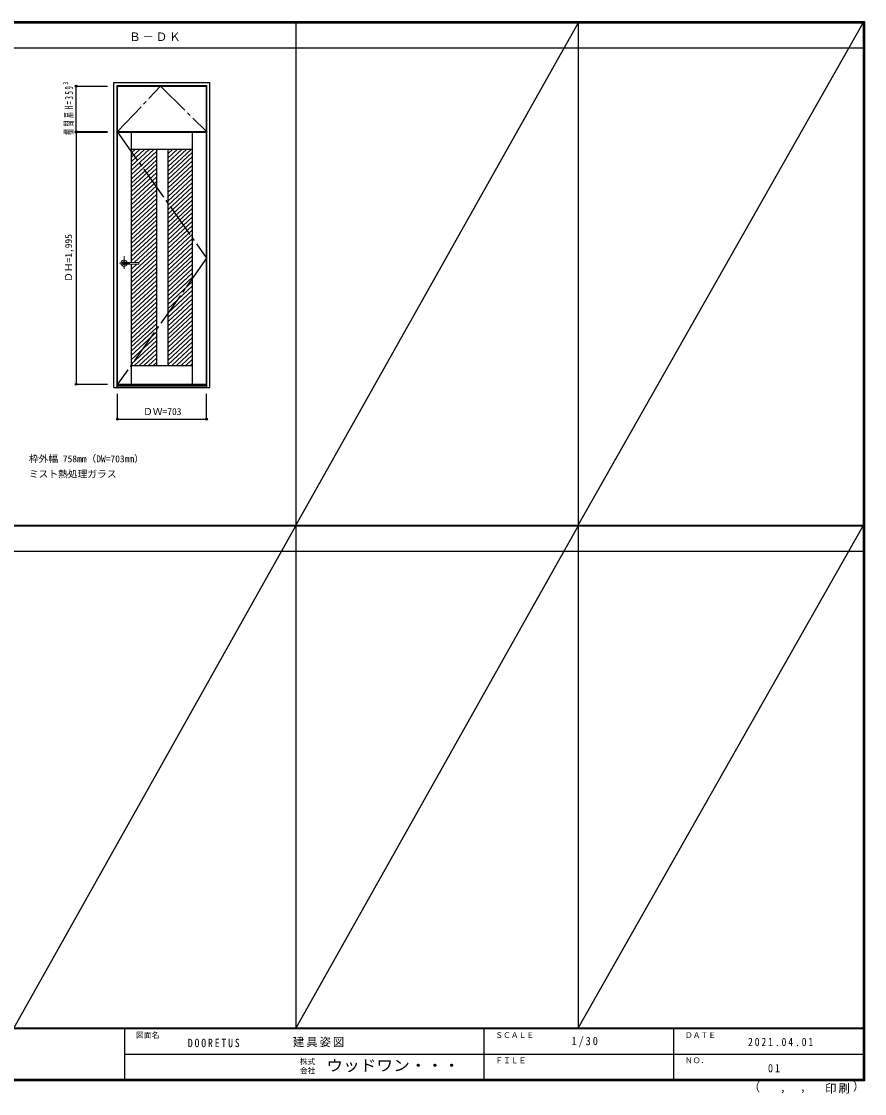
# Model space of a CAD drawing. Units: millimetres, scale not verified. Extents: x -6000 to 5700, y -4307 to 4175.
# Drawn here: x -966 to 5700, y -4307 to 4175 of the extents above; entities that cross this region are included whole.
import ezdxf
from ezdxf.enums import TextEntityAlignment as Align

# ---------------------------------------------------------------- set-up
doc = ezdxf.new("R2010")
doc.units = ezdxf.units.MM
doc.header["$LTSCALE"] = 30
doc.header["$PDMODE"] = 32
doc.header["$PDSIZE"] = 15
doc.linetypes.add('CHAIN1', pattern=[8, 5, -1, 1, -1])
doc.linetypes.add('CHAIN2', pattern=[12, 9, -1, 1, -1])
for name, color, linetype in [('0-2_扉', 7, 'Continuous'), ('0-4_枠', 3, 'Continuous'), ('0-7', 7, 'CHAIN2'), ('0-A_文字', 7, 'Continuous'), ('0-B_寸法', 7, 'Continuous'), ('0-C_ハッチ', 4, 'Continuous'), ('F-1_枠', 6, 'Continuous'), ('F-A_文字', 7, 'Continuous')]:
    doc.layers.add(name, color=color, linetype=linetype)
doc.layers.add('0-5_レバー', color=7, linetype='Continuous', lineweight=18)
doc.styles.add('ＭＳ ゴシック', font='')
doc.styles.get('ＭＳ ゴシック').set_extended_font_data('MS Gothic')

msp = doc.modelspace()

# ---------------------------------------------------------------- linework, layer by layer
at = {"layer": '0-2_扉', "color": 3}
for p, q in [((-206.7, 3662.25), (496.3, 3662.25)), ((-206.7, 3303.25), (-206.7, 3662.25)), ((496.3, 3303.25), (496.3, 3662.25)), ((-206.7, 3303.25), (496.3, 3303.25))]:
    msp.add_line(p, q, dxfattribs=at)
at = {"layer": '0-2_扉'}
for p, q in [((-205.2, 1304.25), (-205.2, 3299.25)), ((-205.2, 3299.25), (497.8, 3299.25)), ((-95.2, 2268.75), (-95.2, 3299.25)), ((387.8, 1304.25), (387.8, 3299.25)), ((-95.2, 3164.25), (387.8, 3164.25)), ((101.3, 3164.25), (101.3, 1454.25)), ((191.3, 3164.25), (191.3, 1454.25)), ((-95.2, 1304.25), (-95.2, 2254.75)), ((-95.2, 1454.25), (387.8, 1454.25))]:
    msp.add_line(p, q, dxfattribs=at)
msp.add_lwpolyline([(-205.2, 1304.25), (497.8, 1304.25), (497.8, 3299.25)], dxfattribs=at)
at = {"layer": '0-4_枠'}
for p, q in [((-234.2, 3691.25), (523.8, 3691.25)), ((-234.2, 1279.25), (-234.2, 3691.25)), ((-210.2, 3667.25), (499.8, 3667.25)), ((-210.2, 1279.25), (-210.2, 3667.25)), ((499.8, 1279.25), (499.8, 3667.25)), ((523.8, 1279.25), (523.8, 3691.25)), ((-234.2, 1279.25), (523.8, 1279.25)), ((-210.2, 1294.25), (499.8, 1294.25)), ((-210.2, 1291.25), (499.8, 1291.25))]:
    msp.add_line(p, q, dxfattribs=at)
at = {"layer": '0-5_レバー', "color": 4, "linetype": 'CHAIN1'}
for p, q in [((-154.7, 2318.21), (-154.7, 2218.36)), ((-107.9, 2261.75), (-190.92, 2261.75))]:
    msp.add_line(p, q, dxfattribs=at)
at = {"layer": '0-5_レバー'}
for q in [(-37.7, 2267.24), (-37.7, 2256.25)]:
    msp.add_line((-37.7, 2261.75), q, dxfattribs=at)
for points in [[(-144.74, 2268.74), (-145.51, 2269.53), (-147.48, 2270.9), (-149.73, 2271.91), (-152.16, 2272.54), (-154.7, 2272.75), (-157.24, 2272.54), (-159.68, 2271.91), (-161.92, 2270.9), (-163.89, 2269.53), (-165.51, 2267.86), (-166.71, 2265.96), (-167.45, 2263.9), (-167.7, 2261.75), (-167.45, 2259.6), (-166.71, 2257.54), (-165.51, 2255.64), (-163.89, 2253.97), (-161.92, 2252.6), (-159.68, 2251.59), (-157.24, 2250.96), (-154.7, 2250.75), (-152.16, 2250.96), (-149.73, 2251.59), (-147.48, 2252.6), (-145.51, 2253.97), (-144.74, 2254.76)], [(-39.2, 2268.75), (-48.93, 2268.75), (-59.11, 2268.75), (-68.71, 2268.75), (-77.7, 2268.75), (-86.11, 2268.75), (-93.92, 2268.75), (-100.74, 2268.75), (-107.04, 2268.75), (-112.81, 2268.75), (-118.05, 2268.75), (-122.84, 2268.75), (-127.5, 2268.75), (-131.7, 2268.75), (-135.45, 2268.75), (-137.45, 2268.75), (-139.3, 2268.75), (-141.31, 2268.74), (-143.72, 2268.74), (-145.21, 2268.74), (-146.75, 2268.74), (-148.27, 2268.74), (-149.37, 2268.74), (-149.83, 2268.74), (-149.83, 2268.73)], [(-149.68, 2254.76), (-149.55, 2254.76), (-149.11, 2254.76), (-148.39, 2254.76), (-147.37, 2254.76), (-146.11, 2254.76), (-144.76, 2254.76), (-141.9, 2254.76), (-138.92, 2254.75), (-135.9, 2254.75), (-132.86, 2254.75), (-129.79, 2254.75), (-126.71, 2254.75), (-122.71, 2254.75), (-118.3, 2254.75), (-113.33, 2254.75), (-107.8, 2254.75), (-101.71, 2254.75), (-95.06, 2254.75), (-87.85, 2254.75), (-79.26, 2254.75), (-70, 2254.75), (-60.07, 2254.75), (-49.45, 2254.75), (-39.2, 2254.75)], [(-39.2, 2268.75), (-48.28, 2268.75), (-48.68, 2268.75)]]:
    msp.add_lwpolyline(points, dxfattribs=at)
for centre, radius, start, end in [((-154.7, 2261.75), 24.55, 16.59952, 343.36736), ((-39.2, 2267.25), 1.5, 0.00847, 89.9163), ((-39.2, 2267.25), 1.5, 360, 90.17419), ((-39.2, 2256.25), 1.5, 270.16419, 0), ((-39.2, 2256.25), 1.5, 269.91059, 359.99153)]:
    msp.add_arc(centre, radius, start, end, dxfattribs=at)
at = {"layer": '0-7'}
for p, q in [((-206.7, 3303.25), (134.8, 3662.25)), ((134.8, 3662.25), (496.3, 3303.25))]:
    msp.add_line(p, q, dxfattribs=at)
msp.add_lwpolyline([(-205.2, 3299.25), (497.8, 2301.75), (-205.2, 1304.25)], dxfattribs=at)
at = {"layer": '0-B_寸法', "color": 4}
for p, q in [((-534.2, 3662.25), (-284.2, 3662.25)), ((-534.2, 3303.25), (-534.2, 3662.25)), ((-534.2, 3303.25), (-284.2, 3303.25)), ((-534.2, 3299.25), (-534.2, 1304.25)), ((-534.2, 3299.25), (-284.2, 3299.25)), ((-534.2, 1304.25), (-284.2, 1304.25)), ((-205.2, 1029.25), (-205.2, 1229.25))]:
    msp.add_line(p, q, dxfattribs=at)
msp.add_lwpolyline([(-205.2, 1029.25), (497.8, 1029.25), (497.8, 1229.25)], dxfattribs=at)
at = {"layer": '0-B_寸法'}
for p in [(-534.2, 3662.25), (-534.2, 3303.25), (-534.2, 3299.25), (-534.2, 1304.25), (-205.2, 1029.25), (497.8, 1029.25)]:
    msp.add_point(p, dxfattribs=at)
at = {"layer": '0-C_ハッチ'}
for p, q in [((-27.06, 3164.25), (-95.2, 3101.15)), ((9.74, 3164.25), (-95.2, 3067.08)), ((46.54, 3164.25), (-95.2, 3033.01)), ((83.33, 3164.25), (-95.2, 2998.94)), ((-63.85, 3164.25), (-95.2, 3135.22)), ((101.3, 3146.81), (-95.2, 2964.87)), ((230.52, 3164.25), (191.3, 3127.93)), ((267.32, 3164.25), (191.3, 3093.86)), ((304.11, 3164.25), (191.3, 3059.79)), ((340.91, 3164.25), (191.3, 3025.72)), ((377.71, 3164.25), (191.3, 2991.65)), ((387.8, 3139.52), (191.3, 2957.58)), ((101.3, 3112.74), (-95.2, 2930.8)), ((101.3, 3078.67), (-95.2, 2896.73)), ((387.8, 3105.45), (191.3, 2923.51)), ((387.8, 3071.38), (191.3, 2889.44)), ((101.3, 3044.6), (-95.2, 2862.66)), ((101.3, 3010.53), (-95.2, 2828.58)), ((101.3, 2976.46), (-95.2, 2794.51)), ((387.8, 3037.31), (191.3, 2855.37)), ((387.8, 3003.24), (191.3, 2821.29)), ((387.8, 2969.17), (191.3, 2787.22)), ((101.3, 2942.39), (-95.2, 2760.44)), ((101.3, 2908.32), (-95.2, 2726.37)), ((387.8, 2935.1), (191.3, 2753.15)), ((387.8, 2901.03), (191.3, 2719.08)), ((101.3, 2874.25), (-95.2, 2692.3)), ((101.3, 2840.17), (-95.2, 2658.23)), ((101.3, 2806.1), (-95.2, 2624.16)), ((387.8, 2866.95), (191.3, 2685.01)), ((387.8, 2832.88), (191.3, 2650.94)), ((101.3, 2772.03), (-95.2, 2590.09)), ((101.3, 2737.96), (-95.2, 2556.02)), ((387.8, 2798.81), (191.3, 2616.87)), ((387.8, 2764.74), (191.3, 2582.8)), ((387.8, 2730.67), (191.3, 2548.73)), ((101.3, 2703.89), (-95.2, 2521.95)), ((101.3, 2669.82), (-95.2, 2487.87)), ((101.3, 2635.75), (-95.2, 2453.8)), ((387.8, 2696.6), (191.3, 2514.65)), ((387.8, 2662.53), (191.3, 2480.58)), ((101.3, 2601.68), (-95.2, 2419.73)), ((101.3, 2567.61), (-95.2, 2385.66)), ((387.8, 2628.46), (191.3, 2446.51)), ((387.8, 2594.39), (191.3, 2412.44)), ((387.8, 2560.32), (191.3, 2378.37)), ((101.3, 2533.53), (-95.2, 2351.59)), ((101.3, 2499.46), (-95.2, 2317.52)), ((101.3, 2465.39), (-95.2, 2283.45)), ((387.8, 2526.24), (191.3, 2344.3)), ((387.8, 2492.17), (191.3, 2310.23)), ((101.3, 2431.32), (-74.28, 2268.75)), ((101.3, 2397.25), (-38.05, 2268.22)), ((387.8, 2458.1), (191.3, 2276.16)), ((387.8, 2424.03), (191.3, 2242.09)), ((387.8, 2389.96), (191.3, 2208.02)), ((101.3, 2363.18), (-95.2, 2181.23)), ((101.3, 2329.11), (-95.2, 2147.16)), ((101.3, 2295.04), (-95.2, 2113.09)), ((387.8, 2355.89), (191.3, 2173.94)), ((387.8, 2321.82), (191.3, 2139.87)), ((101.3, 2260.97), (-95.2, 2079.02)), ((-52.6, 2254.75), (-95.2, 2215.31)), ((-89.4, 2254.75), (-95.2, 2249.38)), ((101.3, 2226.9), (-95.2, 2044.95)), ((387.8, 2287.75), (191.3, 2105.8)), ((387.8, 2253.68), (191.3, 2071.73)), ((387.8, 2219.6), (191.3, 2037.66)), ((101.3, 2192.82), (-95.2, 2010.88)), ((101.3, 2158.75), (-95.2, 1976.81)), ((101.3, 2124.68), (-95.2, 1942.74)), ((387.8, 2185.53), (191.3, 2003.59)), ((387.8, 2151.46), (191.3, 1969.52)), ((101.3, 2090.61), (-95.2, 1908.67)), ((101.3, 2056.54), (-95.2, 1874.6)), ((387.8, 2117.39), (191.3, 1935.45)), ((387.8, 2083.32), (191.3, 1901.38)), ((387.8, 2049.25), (191.3, 1867.3)), ((101.3, 2022.47), (-95.2, 1840.52)), ((101.3, 1988.4), (-95.2, 1806.45)), ((101.3, 1954.33), (-95.2, 1772.38)), ((387.8, 2015.18), (191.3, 1833.23)), ((387.8, 1981.11), (191.3, 1799.16)), ((101.3, 1920.26), (-95.2, 1738.31)), ((101.3, 1886.18), (-95.2, 1704.24)), ((387.8, 1947.04), (191.3, 1765.09)), ((387.8, 1912.96), (191.3, 1731.02)), ((387.8, 1878.89), (191.3, 1696.95)), ((101.3, 1852.11), (-95.2, 1670.17)), ((101.3, 1818.04), (-95.2, 1636.1)), ((101.3, 1783.97), (-95.2, 1602.03)), ((387.8, 1844.82), (191.3, 1662.88)), ((387.8, 1810.75), (191.3, 1628.81)), ((101.3, 1749.9), (-95.2, 1567.96)), ((101.3, 1715.83), (-95.2, 1533.88)), ((387.8, 1776.68), (191.3, 1594.74)), ((387.8, 1742.61), (191.3, 1560.67)), ((387.8, 1708.54), (191.3, 1526.59)), ((101.3, 1681.76), (-95.2, 1499.81)), ((101.3, 1647.69), (-95.2, 1465.74)), ((101.3, 1613.62), (-70.82, 1454.25)), ((387.8, 1674.47), (191.3, 1492.52)), ((387.8, 1640.4), (191.3, 1458.45)), ((101.3, 1579.55), (-34.02, 1454.25)), ((101.3, 1545.47), (2.78, 1454.25)), ((387.8, 1606.33), (223.56, 1454.25)), ((387.8, 1572.25), (260.35, 1454.25)), ((387.8, 1538.18), (297.15, 1454.25)), ((101.3, 1511.4), (39.57, 1454.25)), ((101.3, 1477.33), (76.37, 1454.25)), ((387.8, 1504.11), (333.95, 1454.25)), ((387.8, 1470.04), (370.75, 1454.25))]:
    msp.add_line(p, q, dxfattribs=at)
at = {"layer": 'F-1_枠'}
for p, q in [((-6000, 4175), (5700, 4175)), ((-6000, 4170), (5700, 4170)), ((-6000, 4165), (5700, 4165)), ((1204.8, 4175), (1204.8, -3790)), ((3436.4, 4175), (3436.4, -3790)), ((5690, 4175), (5690, -4205)), ((5695, 4175), (5695, -4205)), ((5700, 4175), (5700, -4205)), ((-6000, 3965), (5700, 3965)), ((-6000, 190.5), (5700, 190.5)), ((-6000, 187.5), (5700, 187.5)), ((-6000, 184.5), (5700, 184.5)), ((-6000, -15.5), (5700, -15.5)), ((5700, -3790), (-6000, -3790)), ((5700, -3795), (-6000, -3795)), ((-150, -3795), (-150, -4195)), ((2690, -3795), (2690, -4195)), ((4190, -3795), (4190, -4195)), ((-150, -3995), (5690, -3995.01)), ((5700, -4195), (-6000, -4195)), ((5700, -4200), (-6000, -4200)), ((5700, -4205), (-6000, -4205))]:
    msp.add_line(p, q, dxfattribs=at)
at = {"layer": 'F-A_文字'}
for p, q in [((3436.4, 4165), (1204.8, 190.5)), ((3436.4, 190.5), (5690, 4165)), ((-1026.8, -3790), (1204.8, 184.5)), ((3436.4, 184.5), (1204.8, -3790)), ((3436.4, -3790), (5690, 184.5))]:
    msp.add_line(p, q, dxfattribs=at)

# ---------------------------------------------------------------- texts
at = {"layer": '0-A_文字', "style": 'ＭＳ ゴシック'}
for s, p in [('枠外幅 758mm（DW=703mm）', (-906.8, 670.5)), ('ミスト熱処理ガラス', (-906.8, 550.5))]:
    msp.add_text(s, height=54.99, dxfattribs=at).set_placement(p, align=Align.BOTTOM_LEFT)
at = {"layer": '0-A_文字', "insert": (-113.5, 4020), "char_height": 65.98, "attachment_point": 7, "style": 'ＭＳ ゴシック'}
msp.add_mtext('\\T1.17;Ｂ－ＤＫ', dxfattribs=at)
at = {"layer": '0-B_寸法', "style": 'ＭＳ ゴシック'}
msp.add_text('ＤＨ=1,995', height=54.99, rotation=90, dxfattribs=at).set_placement((-549.2, 2114.25), align=Align.BOTTOM_LEFT)
msp.add_text('ＤＷ=703', height=54.99, dxfattribs=at).set_placement((-4.2, 1044.25), align=Align.BOTTOM_LEFT)
at = {"layer": '0-B_寸法', "insert": (-549.2, 3276.5), "char_height": 65.98, "attachment_point": 7, "rotation": 90, "style": 'ＭＳ ゴシック'}
msp.add_mtext('\\T1.46;\\W0.5;欄間扉H=359³', dxfattribs=at)
at = {"layer": 'F-A_文字', "style": 'ＭＳ ゴシック'}
for s, height, p in [('図面名', 43.99, (-60, -3880)), ('ＳＣＡＬＥ', 43.99, (2780, -3880)), ('ＤＡＴＥ', 43.99, (4280, -3880)), ('株式', 43.99, (1235, -4089)), ('ＦＩＬＥ', 43.99, (2780, -4080)), ('ＮＯ．', 43.99, (4280, -4080)), ('会社', 43.99, (1235, -4161)), ('（', 65.98, (4784.03, -4308.31)), ('）', 65.98, (5608.4, -4304.13)), (',', 65.98, (5031.28, -4308.31)), (',', 65.98, (5190.2, -4305.53))]:
    msp.add_text(s, height=height, dxfattribs=at).set_placement(p, align=Align.BOTTOM_LEFT)
at = {"layer": 'F-A_文字', "style": 'ＭＳ ゴシック', "width": 1.1}
msp.add_text('ウッドワン・・・', height=87.98, dxfattribs=at).set_placement((1445, -4155), align=Align.BOTTOM_LEFT)
at = {"layer": 'F-A_文字', "char_height": 65.98, "attachment_point": 7, "style": 'ＭＳ ゴシック'}
for s, insert in [('\\T1.39;\\W0.85;DOORETUS', (350, -3940.79)), ('\\T1.17;建具姿図', (1180.42, -3940)), ('\\T1.38;\\W0.9;1/30', (3383.75, -3940)), ('\\T1.39;\\W0.85;2021.04.01', (4778.75, -3932.5)), ('\\T1.36;\\W0.9;01', (4936.25, -4140)), ('\\T1.17;印刷', (5388.15, -4306.92))]:
    msp.add_mtext(s, dxfattribs=dict(at, insert=insert))

doc.saveas('drawing.dxf')
